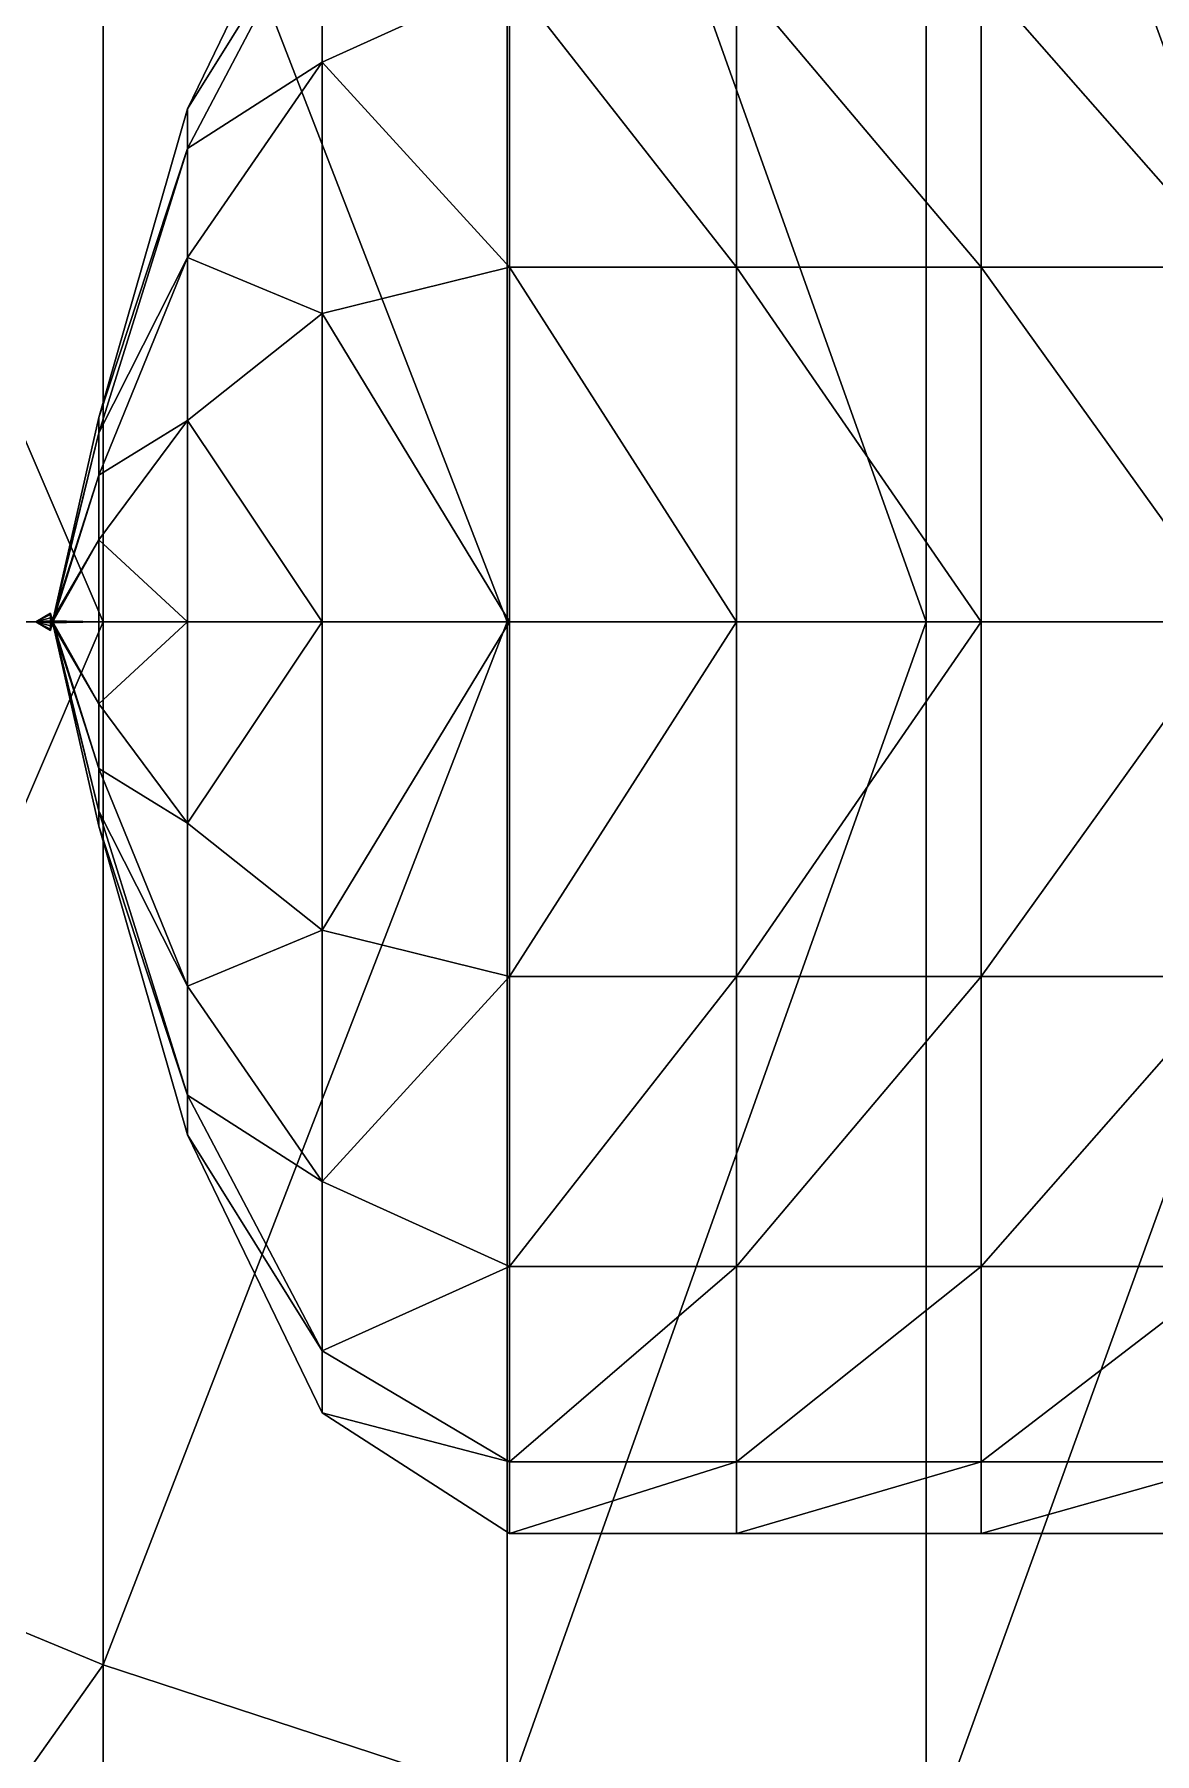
# Model space of a CAD drawing. Extents: x 0 to 32.6, y -11.9 to 11.9.
# Drawn here: x 10.923 to 11.906, y -0.993 to 0.516 of the extents above; entities that cross this region are included whole.
import ezdxf

# ---------------------------------------------------------------- set-up
doc = ezdxf.new("R2010")
doc.units = 0

msp = doc.modelspace()

# ---------------------------------------------------------------- linework, layer by layer
for points in [[(11.3376, 1.0314, -1.6012), (11.7052, 1.08, -1.7), (11.7052, 0, -1.7)], [(11.7052, 0, 1.3), (11.7052, 1.08, 1.3), (11.3376, 1.0314, 1.2428)], [(11.7052, 1.08, -1.7), (12.0966, 1.08, -1.7), (12.0966, 0, -1.7)], [(11.7052, 1.08, -1.7), (12.0966, 0, -1.7), (11.7052, 0, -1.7)], [(11.7052, 0, 1.3), (12.0966, 0, 1.3), (11.7052, 1.08, 1.3)], [(12.0966, 0, 1.3), (12.0966, 1.08, 1.3), (11.7052, 1.08, 1.3)], [(10.9832, 0.9154, -1.3656), (11.3376, 1.0314, -1.6012), (11.3376, 0, -1.6012)], [(11.3376, 0, 1.2428), (11.3376, 1.0314, 1.2428), (10.9832, 0.9154, 1.1064)], [(11.3376, 1.0314, -1.6012), (11.7052, 0, -1.7), (11.3376, 0, -1.6012)], [(11.3376, 0, 1.2428), (11.7052, 0, 1.3), (11.3376, 1.0314, 1.2428)], [(10.6501, 0.7771, -1.0844), (10.9832, 0.9154, -1.3656), (10.9832, 0, -1.3656)], [(10.9832, 0, 1.1064), (10.9832, 0.9154, 1.1064), (10.6501, 0.7771, 0.9436)], [(10.9832, 0.9154, -1.3656), (11.3376, 0, -1.6012), (10.9832, 0, -1.3656)], [(10.9832, 0, 1.1064), (11.3376, 0, 1.2428), (10.9832, 0.9154, 1.1064)], [(10.6501, 0.7771, -1.0844), (10.9832, 0, -1.3656), (10.6501, 0, -1.0844)], [(10.6501, 0, 0.9436), (10.9832, 0, 1.1064), (10.6501, 0.7771, 0.9436)], [(11.0571, 0.4503, -0.3261), (11.1753, 0.6941, -0.3261), (11.1753, 0.6397, -0.6141)], [(11.1753, 0.6397, -0.0381), (11.1753, 0.6941, -0.3261), (11.0571, 0.4503, -0.3261)], [(11.0571, 0.4503, -0.3261), (11.1753, 0.6397, -0.6141), (11.0571, 0.4154, -0.5154)], [(11.0571, 0.4154, -0.5154), (11.1753, 0.6397, -0.6141), (11.1753, 0.4911, -0.8489)], [(11.1753, 0.4911, 0.1967), (11.1753, 0.6397, -0.0381), (11.0571, 0.4154, -0.1368)], [(11.0571, 0.4154, -0.1368), (11.1753, 0.6397, -0.0381), (11.0571, 0.4503, -0.3261)], [(11.1753, 0.6397, -0.6141), (11.3397, 0.5656, -0.927), (11.1753, 0.4911, -0.8489)], [(11.1753, 0.4911, 0.1967), (11.3397, 0.5656, 0.2748), (11.1753, 0.6397, -0.0381)], [(11.1753, 0.4911, -0.8489), (11.3397, 0.5656, -0.927), (11.3397, 0.3113, -1.1092)], [(11.3397, 0.3113, 0.4571), (11.3397, 0.5656, 0.2748), (11.1753, 0.4911, 0.1967)], [(11.3397, 0.5656, -0.927), (11.5389, 0.5656, -0.927), (11.5389, 0.3113, -1.1092)], [(11.3397, 0.5656, -0.927), (11.5389, 0.3113, -1.1092), (11.3397, 0.3113, -1.1092)], [(11.3397, 0.3113, 0.4571), (11.5389, 0.3113, 0.4571), (11.3397, 0.5656, 0.2748)], [(11.5389, 0.3113, 0.4571), (11.5389, 0.5656, 0.2748), (11.3397, 0.5656, 0.2748)], [(11.5389, 0.5656, -0.927), (11.7535, 0.5656, -0.927), (11.7535, 0.3113, -1.1092)], [(11.5389, 0.5656, -0.927), (11.7535, 0.3113, -1.1092), (11.5389, 0.3113, -1.1092)], [(11.5389, 0.3113, 0.4571), (11.7535, 0.3113, 0.4571), (11.5389, 0.5656, 0.2748)], [(11.7535, 0.3113, 0.4571), (11.7535, 0.5656, 0.2748), (11.5389, 0.5656, 0.2748)], [(11.7535, 0.5656, -0.927), (11.977, 0.5656, -0.927), (11.977, 0.3113, -1.1092)], [(11.7535, 0.5656, -0.927), (11.977, 0.3113, -1.1092), (11.7535, 0.3113, -1.1092)], [(11.7535, 0.3113, 0.4571), (11.977, 0.3113, 0.4571), (11.7535, 0.5656, 0.2748)], [(11.977, 0.3113, 0.4571), (11.977, 0.5656, 0.2748), (11.7535, 0.5656, 0.2748)], [(11.0571, 0.4154, -0.5154), (11.1753, 0.4911, -0.8489), (11.0571, 0.3197, -0.6686)], [(11.0571, 0.3197, -0.6686), (11.1753, 0.4911, -0.8489), (11.1753, 0.2706, -1.007)], [(11.1753, 0.2706, 0.3549), (11.1753, 0.4911, 0.1967), (11.0571, 0.3197, 0.0165)], [(11.0571, 0.3197, 0.0165), (11.1753, 0.4911, 0.1967), (11.0571, 0.4154, -0.1368)], [(11.1753, 0.4911, -0.8489), (11.3397, 0.3113, -1.1092), (11.1753, 0.2706, -1.007)], [(11.1753, 0.2706, 0.3549), (11.3397, 0.3113, 0.4571), (11.1753, 0.4911, 0.1967)], [(10.9794, 0.1794, -0.3261), (11.0571, 0.4503, -0.3261), (11.0571, 0.4154, -0.5154)], [(11.0571, 0.4154, -0.1368), (11.0571, 0.4503, -0.3261), (10.9794, 0.1794, -0.3261)], [(10.9794, 0.1794, -0.3261), (11.0571, 0.4154, -0.5154), (10.9794, 0.166, -0.405)], [(10.9794, 0.166, -0.405), (11.0571, 0.4154, -0.5154), (11.0571, 0.3197, -0.6686)], [(11.0571, 0.3197, 0.0165), (11.0571, 0.4154, -0.1368), (10.9794, 0.166, -0.2472)], [(10.9794, 0.166, -0.2472), (11.0571, 0.4154, -0.1368), (10.9794, 0.1794, -0.3261)], [(10.9794, 0.166, -0.405), (11.0571, 0.3197, -0.6686), (10.9794, 0.1288, -0.4674)], [(10.9794, 0.1288, -0.4674), (11.0571, 0.3197, -0.6686), (11.0571, 0.1767, -0.7713)], [(11.0571, 0.1767, 0.1191), (11.0571, 0.3197, 0.0165), (10.9794, 0.1288, -0.1848)], [(10.9794, 0.1288, -0.1848), (11.0571, 0.3197, 0.0165), (10.9794, 0.166, -0.2472)], [(11.0571, 0.3197, -0.6686), (11.1753, 0.2706, -1.007), (11.0571, 0.1767, -0.7713)], [(11.0571, 0.1767, 0.1191), (11.1753, 0.2706, 0.3549), (11.0571, 0.3197, 0.0165)], [(11.1753, 0.2706, -1.007), (11.3397, 0.3113, -1.1092), (11.3397, 0, -1.1761)], [(11.3397, 0, 0.5239), (11.3397, 0.3113, 0.4571), (11.1753, 0.2706, 0.3549)], [(11.3397, 0.3113, -1.1092), (11.5389, 0.3113, -1.1092), (11.5389, 0, -1.1761)], [(11.3397, 0.3113, -1.1092), (11.5389, 0, -1.1761), (11.3397, 0, -1.1761)], [(11.3397, 0, 0.5239), (11.5389, 0, 0.5239), (11.3397, 0.3113, 0.4571)], [(11.5389, 0, 0.5239), (11.5389, 0.3113, 0.4571), (11.3397, 0.3113, 0.4571)], [(11.5389, 0.3113, -1.1092), (11.7535, 0.3113, -1.1092), (11.7535, 0, -1.1761)], [(11.5389, 0.3113, -1.1092), (11.7535, 0, -1.1761), (11.5389, 0, -1.1761)], [(11.5389, 0, 0.5239), (11.7535, 0, 0.5239), (11.5389, 0.3113, 0.4571)], [(11.7535, 0, 0.5239), (11.7535, 0.3113, 0.4571), (11.5389, 0.3113, 0.4571)], [(11.7535, 0.3113, -1.1092), (11.977, 0.3113, -1.1092), (11.977, 0, -1.1761)], [(11.7535, 0.3113, -1.1092), (11.977, 0, -1.1761), (11.7535, 0, -1.1761)], [(11.7535, 0, 0.5239), (11.977, 0, 0.5239), (11.7535, 0.3113, 0.4571)], [(11.977, 0, 0.5239), (11.977, 0.3113, 0.4571), (11.7535, 0.3113, 0.4571)], [(11.0571, 0.1767, -0.7713), (11.1753, 0.2706, -1.007), (11.1753, 0, -1.065)], [(11.1753, 0, 0.4128), (11.1753, 0.2706, 0.3549), (11.0571, 0.1767, 0.1191)], [(11.1753, 0.2706, -1.007), (11.3397, 0, -1.1761), (11.1753, 0, -1.065)], [(11.1753, 0, 0.4128), (11.3397, 0, 0.5239), (11.1753, 0.2706, 0.3549)], [(10.9369, -0.0076, -0.3261), (10.9794, 0.1794, -0.3261), (10.9794, 0.166, -0.405)], [(10.9794, 0.166, -0.2472), (10.9794, 0.1794, -0.3261), (10.9369, -0.0076, -0.3261)], [(10.9369, -0.0076, -0.3261), (10.9794, 0.166, -0.405), (10.9369, -0.0064, -0.3271)], [(10.9369, -0.0064, -0.3271), (10.9794, 0.166, -0.405), (10.9794, 0.1288, -0.4674)], [(10.9794, 0.1288, -0.1848), (10.9794, 0.166, -0.2472), (10.9369, -0.0064, -0.325)], [(10.9369, -0.0064, -0.325), (10.9794, 0.166, -0.2472), (10.9369, -0.0076, -0.3261)], [(10.9794, 0.1288, -0.4674), (11.0571, 0.1767, -0.7713), (10.9794, 0.072, -0.5083)], [(10.9794, 0.072, -0.5083), (11.0571, 0.1767, -0.7713), (11.0571, 0, -0.8088)], [(11.0571, 0, 0.1566), (11.0571, 0.1767, 0.1191), (10.9794, 0.072, -0.1438)], [(10.9794, 0.072, -0.1438), (11.0571, 0.1767, 0.1191), (10.9794, 0.1288, -0.1848)], [(11.0571, 0.1767, -0.7713), (11.1753, 0, -1.065), (11.0571, 0, -0.8088)], [(11.0571, 0, 0.1566), (11.1753, 0, 0.4128), (11.0571, 0.1767, 0.1191)], [(10.9369, -0.0064, -0.3271), (10.9794, 0.1288, -0.4674), (10.9369, -0.0036, -0.3261)], [(10.9369, -0.0036, -0.3261), (10.9794, 0.1288, -0.4674), (10.9794, 0.072, -0.5083)], [(10.9794, 0.072, -0.1438), (10.9794, 0.1288, -0.1848), (10.9369, -0.0036, -0.326)], [(10.9369, -0.0036, -0.326), (10.9794, 0.1288, -0.1848), (10.9369, -0.0064, -0.325)], [(10.9369, -0.0036, -0.3261), (10.9794, 0.072, -0.5083), (10.9369, -0.001, -0.3245)], [(10.9369, -0.001, -0.3245), (10.9794, 0.072, -0.5083), (10.9794, 0, -0.5231)], [(10.9794, 0, -0.1291), (10.9794, 0.072, -0.1438), (10.9369, -0.001, -0.3277)], [(10.9369, -0.001, -0.3277), (10.9794, 0.072, -0.1438), (10.9369, -0.0036, -0.326)], [(10.9794, 0.072, -0.5083), (11.0571, 0, -0.8088), (10.9794, 0, -0.5231)], [(10.9794, 0, -0.1291), (11.0571, 0, 0.1566), (10.9794, 0.072, -0.1438)], [(10.6501, 0, -1.0844), (10.9832, 0, -1.3656), (10.6501, -0.7771, -1.0844)], [(10.9832, 0, -1.3656), (10.9832, -0.9154, -1.3656), (10.6501, -0.7771, -1.0844)], [(10.6501, -0.7771, 0.9436), (10.9832, -0.9154, 1.1064), (10.9832, 0, 1.1064)], [(10.6501, -0.7771, 0.9436), (10.9832, 0, 1.1064), (10.6501, 0, 0.9436)], [(10.9369, 0.0064, -0.3271), (10.9369, 0.0076, -0.3261), (10.9239, 0, -0.3261)], [(10.9239, 0, -0.3261), (10.9369, 0.0076, -0.3261), (10.9369, 0.0064, -0.325)], [(10.9369, 0.0036, -0.3261), (10.9369, 0.0064, -0.3271), (10.9239, 0, -0.3261)], [(10.9239, 0, -0.3261), (10.9369, 0.0064, -0.325), (10.9369, 0.0036, -0.326)], [(10.9369, 0.001, -0.3245), (10.9369, 0.0036, -0.3261), (10.9239, 0, -0.3261)], [(10.9239, 0, -0.3261), (10.9369, 0.0036, -0.326), (10.9369, 0.001, -0.3277)], [(10.9369, 0, -0.3236), (10.9369, 0.001, -0.3245), (10.9239, 0, -0.3261)], [(10.9239, 0, -0.3261), (10.9369, 0.001, -0.3277), (10.9369, 0, -0.3285)], [(10.9239, 0, -0.3261), (10.9369, -0.0076, -0.3261), (10.9369, -0.0064, -0.3271)], [(10.9239, 0, -0.3261), (10.9369, -0.0064, -0.3271), (10.9369, -0.0036, -0.3261)], [(10.9239, 0, -0.3261), (10.9369, -0.0036, -0.3261), (10.9369, -0.001, -0.3245)], [(10.9239, 0, -0.3261), (10.9369, -0.001, -0.3245), (10.9369, 0, -0.3236)], [(10.9369, 0, -0.3285), (10.9369, -0.001, -0.3277), (10.9239, 0, -0.3261)], [(10.9369, -0.001, -0.3277), (10.9369, -0.0036, -0.326), (10.9239, 0, -0.3261)], [(10.9369, -0.0036, -0.326), (10.9369, -0.0064, -0.325), (10.9239, 0, -0.3261)], [(10.9369, -0.0064, -0.325), (10.9369, -0.0076, -0.3261), (10.9239, 0, -0.3261)], [(10.9369, 0.0064, -0.3271), (10.9794, -0.166, -0.405), (10.9369, 0.0076, -0.3261)], [(10.9794, -0.166, -0.405), (10.9794, -0.1794, -0.3261), (10.9369, 0.0076, -0.3261)], [(10.9369, 0.0076, -0.3261), (10.9794, -0.1794, -0.3261), (10.9794, -0.166, -0.2472)], [(10.9369, 0.0076, -0.3261), (10.9794, -0.166, -0.2472), (10.9369, 0.0064, -0.325)], [(10.9369, 0.0036, -0.3261), (10.9794, -0.1288, -0.4674), (10.9369, 0.0064, -0.3271)], [(10.9794, -0.1288, -0.4674), (10.9794, -0.166, -0.405), (10.9369, 0.0064, -0.3271)], [(10.9369, 0.0064, -0.325), (10.9794, -0.166, -0.2472), (10.9794, -0.1288, -0.1848)], [(10.9369, 0.0064, -0.325), (10.9794, -0.1288, -0.1848), (10.9369, 0.0036, -0.326)], [(10.9369, 0.001, -0.3245), (10.9794, -0.072, -0.5083), (10.9369, 0.0036, -0.3261)], [(10.9794, -0.072, -0.5083), (10.9794, -0.1288, -0.4674), (10.9369, 0.0036, -0.3261)], [(10.9369, 0.0036, -0.326), (10.9794, -0.1288, -0.1848), (10.9794, -0.072, -0.1438)], [(10.9369, 0.0036, -0.326), (10.9794, -0.072, -0.1438), (10.9369, 0.001, -0.3277)], [(10.9369, 0, -0.3236), (10.9794, 0, -0.5231), (10.9369, 0.001, -0.3245)], [(10.9794, 0, -0.5231), (10.9794, -0.072, -0.5083), (10.9369, 0.001, -0.3245)], [(10.9369, 0.001, -0.3277), (10.9794, -0.072, -0.1438), (10.9794, 0, -0.1291)], [(10.9369, 0.001, -0.3277), (10.9794, 0, -0.1291), (10.9369, 0, -0.3285)], [(10.9369, -0.001, -0.3245), (10.9794, 0, -0.5231), (10.9369, 0, -0.3236)], [(10.9369, 0, -0.3285), (10.9794, 0, -0.1291), (10.9369, -0.001, -0.3277)], [(10.9794, 0, -0.5231), (11.0571, 0, -0.8088), (10.9794, -0.072, -0.5083)], [(11.0571, 0, -0.8088), (11.0571, -0.1767, -0.7713), (10.9794, -0.072, -0.5083)], [(10.9794, -0.072, -0.1438), (11.0571, -0.1767, 0.1191), (11.0571, 0, 0.1566)], [(10.9794, -0.072, -0.1438), (11.0571, 0, 0.1566), (10.9794, 0, -0.1291)], [(10.9832, 0, -1.3656), (11.3376, 0, -1.6012), (10.9832, -0.9154, -1.3656)], [(11.3376, 0, -1.6012), (11.3376, -1.0314, -1.6012), (10.9832, -0.9154, -1.3656)], [(10.9832, -0.9154, 1.1064), (11.3376, -1.0314, 1.2428), (11.3376, 0, 1.2428)], [(10.9832, -0.9154, 1.1064), (11.3376, 0, 1.2428), (10.9832, 0, 1.1064)], [(11.0571, 0, -0.8088), (11.1753, 0, -1.065), (11.0571, -0.1767, -0.7713)], [(11.1753, 0, -1.065), (11.1753, -0.2706, -1.007), (11.0571, -0.1767, -0.7713)], [(11.0571, -0.1767, 0.1191), (11.1753, -0.2706, 0.3549), (11.1753, 0, 0.4128)], [(11.0571, -0.1767, 0.1191), (11.1753, 0, 0.4128), (11.0571, 0, 0.1566)], [(11.1753, 0, -1.065), (11.3397, 0, -1.1761), (11.1753, -0.2706, -1.007)], [(11.3397, 0, -1.1761), (11.3397, -0.3113, -1.1092), (11.1753, -0.2706, -1.007)], [(11.1753, -0.2706, 0.3549), (11.3397, -0.3113, 0.4571), (11.3397, 0, 0.5239)], [(11.1753, -0.2706, 0.3549), (11.3397, 0, 0.5239), (11.1753, 0, 0.4128)], [(11.3376, 0, -1.6012), (11.7052, 0, -1.7), (11.3376, -1.0314, -1.6012)], [(11.7052, 0, -1.7), (11.7052, -1.08, -1.7), (11.3376, -1.0314, -1.6012)], [(11.3376, -1.0314, 1.2428), (11.7052, -1.08, 1.3), (11.7052, 0, 1.3)], [(11.3376, -1.0314, 1.2428), (11.7052, 0, 1.3), (11.3376, 0, 1.2428)], [(11.3397, 0, -1.1761), (11.5389, 0, -1.1761), (11.3397, -0.3113, -1.1092)], [(11.5389, 0, -1.1761), (11.5389, -0.3113, -1.1092), (11.3397, -0.3113, -1.1092)], [(11.3397, -0.3113, 0.4571), (11.5389, -0.3113, 0.4571), (11.5389, 0, 0.5239)], [(11.3397, -0.3113, 0.4571), (11.5389, 0, 0.5239), (11.3397, 0, 0.5239)], [(11.5389, 0, -1.1761), (11.7535, 0, -1.1761), (11.5389, -0.3113, -1.1092)], [(11.7535, 0, -1.1761), (11.7535, -0.3113, -1.1092), (11.5389, -0.3113, -1.1092)], [(11.5389, -0.3113, 0.4571), (11.7535, -0.3113, 0.4571), (11.7535, 0, 0.5239)], [(11.5389, -0.3113, 0.4571), (11.7535, 0, 0.5239), (11.5389, 0, 0.5239)], [(11.7052, 0, -1.7), (12.0966, 0, -1.7), (11.7052, -1.08, -1.7)], [(12.0966, 0, -1.7), (12.0966, -1.08, -1.7), (11.7052, -1.08, -1.7)], [(11.7052, -1.08, 1.3), (12.0966, -1.08, 1.3), (12.0966, 0, 1.3)], [(11.7052, -1.08, 1.3), (12.0966, 0, 1.3), (11.7052, 0, 1.3)], [(11.7535, 0, -1.1761), (11.977, 0, -1.1761), (11.7535, -0.3113, -1.1092)], [(11.977, 0, -1.1761), (11.977, -0.3113, -1.1092), (11.7535, -0.3113, -1.1092)], [(11.7535, -0.3113, 0.4571), (11.977, -0.3113, 0.4571), (11.977, 0, 0.5239)], [(11.7535, -0.3113, 0.4571), (11.977, 0, 0.5239), (11.7535, 0, 0.5239)], [(10.9794, -0.072, -0.5083), (11.0571, -0.1767, -0.7713), (10.9794, -0.1288, -0.4674)], [(10.9794, -0.1288, -0.1848), (11.0571, -0.1767, 0.1191), (10.9794, -0.072, -0.1438)], [(11.0571, -0.1767, -0.7713), (11.0571, -0.3197, -0.6686), (10.9794, -0.1288, -0.4674)], [(10.9794, -0.1288, -0.4674), (11.0571, -0.3197, -0.6686), (10.9794, -0.166, -0.405)], [(10.9794, -0.166, -0.2472), (11.0571, -0.3197, 0.0165), (10.9794, -0.1288, -0.1848)], [(10.9794, -0.1288, -0.1848), (11.0571, -0.3197, 0.0165), (11.0571, -0.1767, 0.1191)], [(11.0571, -0.3197, -0.6686), (11.0571, -0.4154, -0.5154), (10.9794, -0.166, -0.405)], [(10.9794, -0.166, -0.405), (11.0571, -0.4154, -0.5154), (10.9794, -0.1794, -0.3261)], [(10.9794, -0.1794, -0.3261), (11.0571, -0.4154, -0.1368), (10.9794, -0.166, -0.2472)], [(10.9794, -0.166, -0.2472), (11.0571, -0.4154, -0.1368), (11.0571, -0.3197, 0.0165)], [(11.0571, -0.4154, -0.5154), (11.0571, -0.4503, -0.3261), (10.9794, -0.1794, -0.3261)], [(10.9794, -0.1794, -0.3261), (11.0571, -0.4503, -0.3261), (11.0571, -0.4154, -0.1368)], [(11.0571, -0.1767, -0.7713), (11.1753, -0.2706, -1.007), (11.0571, -0.3197, -0.6686)], [(11.0571, -0.3197, 0.0165), (11.1753, -0.2706, 0.3549), (11.0571, -0.1767, 0.1191)], [(11.1753, -0.2706, -1.007), (11.1753, -0.4911, -0.8489), (11.0571, -0.3197, -0.6686)], [(11.0571, -0.3197, 0.0165), (11.1753, -0.4911, 0.1967), (11.1753, -0.2706, 0.3549)], [(11.1753, -0.2706, -1.007), (11.3397, -0.3113, -1.1092), (11.1753, -0.4911, -0.8489)], [(11.1753, -0.4911, 0.1967), (11.3397, -0.3113, 0.4571), (11.1753, -0.2706, 0.3549)], [(11.3397, -0.3113, -1.1092), (11.3397, -0.5656, -0.927), (11.1753, -0.4911, -0.8489)], [(11.1753, -0.4911, 0.1967), (11.3397, -0.5656, 0.2748), (11.3397, -0.3113, 0.4571)], [(11.3397, -0.3113, -1.1092), (11.5389, -0.3113, -1.1092), (11.3397, -0.5656, -0.927)], [(11.5389, -0.3113, -1.1092), (11.5389, -0.5656, -0.927), (11.3397, -0.5656, -0.927)], [(11.3397, -0.5656, 0.2748), (11.5389, -0.5656, 0.2748), (11.5389, -0.3113, 0.4571)], [(11.3397, -0.5656, 0.2748), (11.5389, -0.3113, 0.4571), (11.3397, -0.3113, 0.4571)], [(11.5389, -0.3113, -1.1092), (11.7535, -0.3113, -1.1092), (11.5389, -0.5656, -0.927)], [(11.7535, -0.3113, -1.1092), (11.7535, -0.5656, -0.927), (11.5389, -0.5656, -0.927)], [(11.5389, -0.5656, 0.2748), (11.7535, -0.5656, 0.2748), (11.7535, -0.3113, 0.4571)], [(11.5389, -0.5656, 0.2748), (11.7535, -0.3113, 0.4571), (11.5389, -0.3113, 0.4571)], [(11.7535, -0.3113, -1.1092), (11.977, -0.3113, -1.1092), (11.7535, -0.5656, -0.927)], [(11.977, -0.3113, -1.1092), (11.977, -0.5656, -0.927), (11.7535, -0.5656, -0.927)], [(11.7535, -0.5656, 0.2748), (11.977, -0.5656, 0.2748), (11.977, -0.3113, 0.4571)], [(11.7535, -0.5656, 0.2748), (11.977, -0.3113, 0.4571), (11.7535, -0.3113, 0.4571)], [(11.0571, -0.3197, -0.6686), (11.1753, -0.4911, -0.8489), (11.0571, -0.4154, -0.5154)], [(11.0571, -0.4154, -0.1368), (11.1753, -0.4911, 0.1967), (11.0571, -0.3197, 0.0165)], [(11.1753, -0.4911, -0.8489), (11.1753, -0.6397, -0.6141), (11.0571, -0.4154, -0.5154)], [(11.0571, -0.4154, -0.5154), (11.1753, -0.6397, -0.6141), (11.0571, -0.4503, -0.3261)], [(11.0571, -0.4503, -0.3261), (11.1753, -0.6397, -0.0381), (11.0571, -0.4154, -0.1368)], [(11.0571, -0.4154, -0.1368), (11.1753, -0.6397, -0.0381), (11.1753, -0.4911, 0.1967)], [(11.1753, -0.6397, -0.6141), (11.1753, -0.6941, -0.3261), (11.0571, -0.4503, -0.3261)], [(11.0571, -0.4503, -0.3261), (11.1753, -0.6941, -0.3261), (11.1753, -0.6397, -0.0381)], [(11.1753, -0.4911, -0.8489), (11.3397, -0.5656, -0.927), (11.1753, -0.6397, -0.6141)], [(11.1753, -0.6397, -0.0381), (11.3397, -0.5656, 0.2748), (11.1753, -0.4911, 0.1967)], [(11.3397, -0.5656, -0.927), (11.3397, -0.7371, -0.6568), (11.1753, -0.6397, -0.6141)], [(11.1753, -0.6397, -0.0381), (11.3397, -0.7371, 0.0046), (11.3397, -0.5656, 0.2748)], [(11.3397, -0.5656, -0.927), (11.5389, -0.5656, -0.927), (11.3397, -0.7371, -0.6568)], [(11.5389, -0.5656, -0.927), (11.5389, -0.7371, -0.6568), (11.3397, -0.7371, -0.6568)], [(11.3397, -0.7371, 0.0046), (11.5389, -0.7371, 0.0046), (11.5389, -0.5656, 0.2748)], [(11.3397, -0.7371, 0.0046), (11.5389, -0.5656, 0.2748), (11.3397, -0.5656, 0.2748)], [(11.5389, -0.5656, -0.927), (11.7535, -0.5656, -0.927), (11.5389, -0.7371, -0.6568)], [(11.7535, -0.5656, -0.927), (11.7535, -0.7371, -0.6568), (11.5389, -0.7371, -0.6568)], [(11.5389, -0.7371, 0.0046), (11.7535, -0.7371, 0.0046), (11.7535, -0.5656, 0.2748)], [(11.5389, -0.7371, 0.0046), (11.7535, -0.5656, 0.2748), (11.5389, -0.5656, 0.2748)], [(11.7535, -0.5656, -0.927), (11.977, -0.5656, -0.927), (11.7535, -0.7371, -0.6568)], [(11.977, -0.5656, -0.927), (11.977, -0.7371, -0.6568), (11.7535, -0.7371, -0.6568)], [(11.7535, -0.7371, 0.0046), (11.977, -0.7371, 0.0046), (11.977, -0.5656, 0.2748)], [(11.7535, -0.7371, 0.0046), (11.977, -0.5656, 0.2748), (11.7535, -0.5656, 0.2748)], [(11.1753, -0.6397, -0.6141), (11.3397, -0.7371, -0.6568), (11.1753, -0.6941, -0.3261)], [(11.1753, -0.6941, -0.3261), (11.3397, -0.7371, 0.0046), (11.1753, -0.6397, -0.0381)], [(11.3397, -0.7371, -0.6568), (11.3397, -0.8, -0.3261), (11.1753, -0.6941, -0.3261)], [(11.1753, -0.6941, -0.3261), (11.3397, -0.8, -0.3261), (11.3397, -0.7371, 0.0046)], [(11.3397, -0.7371, -0.6568), (11.5389, -0.7371, -0.6568), (11.3397, -0.8, -0.3261)], [(11.5389, -0.7371, -0.6568), (11.5389, -0.8, -0.3261), (11.3397, -0.8, -0.3261)], [(11.3397, -0.8, -0.3261), (11.5389, -0.8, -0.3261), (11.5389, -0.7371, 0.0046)], [(11.3397, -0.8, -0.3261), (11.5389, -0.7371, 0.0046), (11.3397, -0.7371, 0.0046)], [(11.5389, -0.7371, -0.6568), (11.7535, -0.7371, -0.6568), (11.5389, -0.8, -0.3261)], [(11.7535, -0.7371, -0.6568), (11.7535, -0.8, -0.3261), (11.5389, -0.8, -0.3261)], [(11.5389, -0.8, -0.3261), (11.7535, -0.8, -0.3261), (11.7535, -0.7371, 0.0046)], [(11.5389, -0.8, -0.3261), (11.7535, -0.7371, 0.0046), (11.5389, -0.7371, 0.0046)], [(11.7535, -0.7371, -0.6568), (11.977, -0.7371, -0.6568), (11.7535, -0.8, -0.3261)], [(11.977, -0.7371, -0.6568), (11.977, -0.8, -0.3261), (11.7535, -0.8, -0.3261)], [(11.7535, -0.8, -0.3261), (11.977, -0.8, -0.3261), (11.977, -0.7371, 0.0046)], [(11.7535, -0.8, -0.3261), (11.977, -0.7371, 0.0046), (11.7535, -0.7371, 0.0046)], [(10.6501, -0.7771, -1.0844), (10.9832, -0.9154, -1.3656), (10.6501, -1.3855, -1.0106)], [(10.6501, -1.3855, 0.8698), (10.9832, -0.9154, 1.1064), (10.6501, -0.7771, 0.9436)], [(10.9832, -0.9154, -1.3656), (10.9832, -1.6667, -1.2886), (10.6501, -1.3855, -1.0106)], [(10.6501, -1.3855, 0.8698), (10.9832, -1.6667, 1.0294), (10.9832, -0.9154, 1.1064)], [(10.9832, -0.9154, -1.3656), (11.3376, -1.0314, -1.6012), (10.9832, -1.6667, -1.2886)], [(10.9832, -1.6667, 1.0294), (11.3376, -1.0314, 1.2428), (10.9832, -0.9154, 1.1064)]]:
    msp.add_3dface(points)

doc.saveas('drawing.dxf')
